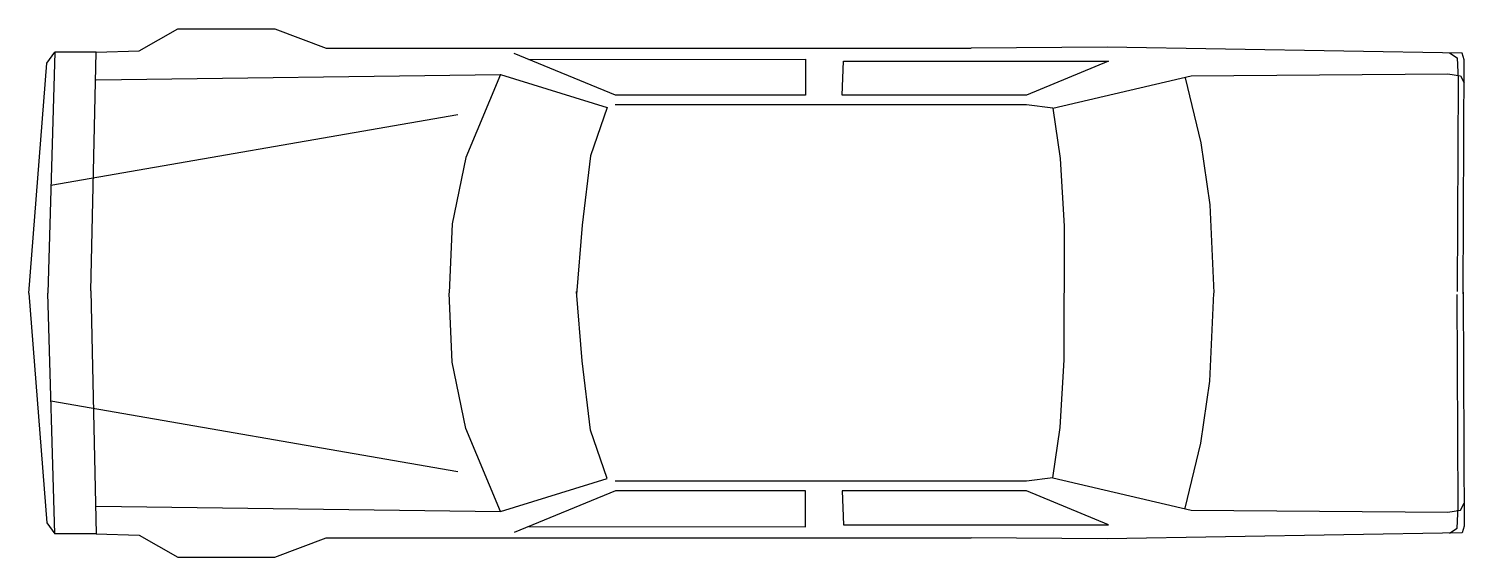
# Model space of a CAD drawing. Extents: x 25302 to 29551, y 81885 to 83449.
import ezdxf

# ---------------------------------------------------------------- set-up
doc = ezdxf.new("R2010")
doc.units = 0
doc.header["$LTSCALE"] = 32258
doc.header["$MEASUREMENT"] = 0
doc.layers.get('0').update_dxf_attribs({"linetype": 'CONTINUOUS'})

msp = doc.modelspace()

# ---------------------------------------------------------------- linework, layer by layer
at = {"linetype": 'CONTINUOUS'}
for p, q in [((26182.366, 83392.014), (28091.678, 83392.014)), ((27038.43, 83252.839), (26739.422, 83375.719)), ((25502.43, 83297.895), (26698.462, 83314.279)), ((28333.474, 83214.071), (28742.556, 83309.623)), ((25368.253, 82986.599), (26572.477, 83195.495)), ((25368.253, 82347.445), (26572.477, 82138.549)), ((28333.474, 82119.973), (28742.556, 82024.421)), ((27038.43, 82081.205), (26739.422, 81958.325)), ((25502.43, 82036.149), (26698.462, 82019.765)), ((26182.366, 81942.03), (28091.678, 81942.03))]:
    msp.add_line(p, q, dxfattribs=at)
at = {"linetype": 'CONTINUOUS', "flags": 128}
for points in [[(25502.43, 83379.726), (25629.406, 83383.822), (25744.094, 83449.358), (26030.814, 83449.358), (26182.366, 83392.014)], [(29547.762, 82665.009), (29550.681, 83356.812), (29544.843, 83377.245), (28494.003, 83394.759), (28091.678, 83392.014)], [(25302.43, 82667.022), (25355.678, 83346.958), (25379.55, 83379.726)], [(25486.498, 82673.85), (25502.43, 83379.726), (25379.55, 83379.726), (25359.07, 82667.022)], [(26782.188, 83358.144), (27601.388, 83359.246), (27601.388, 83252.75), (27038.43, 83252.839)], [(27709.841, 83252.438), (27713.705, 83352.91), (28498.071, 83352.91), (28254.908, 83252.557), (27709.841, 83252.438)], [(29506.629, 83377.882), (29529.981, 83363.287), (29532.9, 83299.069), (29529.981, 82671.484)], [(26698.462, 83314.279), (26596.062, 83068.519), (26555.102, 82871.911), (26546.91, 82667.111)], [(26698.462, 83314.279), (27013.854, 83215.975), (26964.702, 83072.615), (26940.126, 82867.815), (26923.742, 82663.015)], [(28742.556, 83309.623), (29501.496, 83315.461), (29539.443, 83309.623), (29550.396, 83289.205)], [(28724.604, 83304.27), (28771.308, 83111.616), (28797.579, 82927.719), (28809.255, 82667.928)], [(28333.474, 83214.071), (28254.765, 83223.767), (27037.979, 83223.767)], [(28333.474, 83214.071), (28354.376, 83064.771), (28366.32, 82864.709), (28366.32, 82667.633)], [(25486.498, 82673.85), (25502.43, 81954.318), (25379.55, 81954.318), (25359.07, 82667.022)], [(26698.462, 82019.765), (27013.854, 82118.069), (26964.702, 82261.429), (26940.126, 82466.229), (26923.742, 82671.029)], [(25302.43, 82667.022), (25355.678, 81987.086), (25379.55, 81954.318)], [(26698.462, 82019.765), (26596.062, 82265.525), (26555.102, 82462.133), (26546.91, 82666.933)], [(29547.762, 82669.035), (29550.681, 81977.232), (29544.843, 81956.799), (28494.003, 81939.285), (28091.678, 81942.03)], [(28333.474, 82119.973), (28354.376, 82269.273), (28366.32, 82469.335), (28366.32, 82666.411)], [(28724.604, 82029.774), (28771.308, 82222.428), (28797.579, 82406.325), (28809.255, 82666.116)], [(29506.629, 81956.162), (29529.981, 81970.757), (29532.9, 82034.975), (29529.981, 82662.56)], [(28333.474, 82119.973), (28254.765, 82110.277), (27037.979, 82110.277)], [(26782.188, 81975.9), (27601.388, 81974.798), (27601.388, 82081.294), (27038.43, 82081.205)], [(27709.841, 82081.606), (27713.705, 81981.134), (28498.071, 81981.134), (28254.908, 82081.487), (27709.841, 82081.606)], [(28742.556, 82024.421), (29501.496, 82018.583), (29539.443, 82024.421), (29550.396, 82044.839)], [(25502.43, 81954.318), (25629.406, 81950.222), (25744.094, 81884.686), (26030.814, 81884.686), (26182.366, 81942.03)]]:
    msp.add_lwpolyline(points, dxfattribs=at)

doc.saveas('drawing.dxf')
